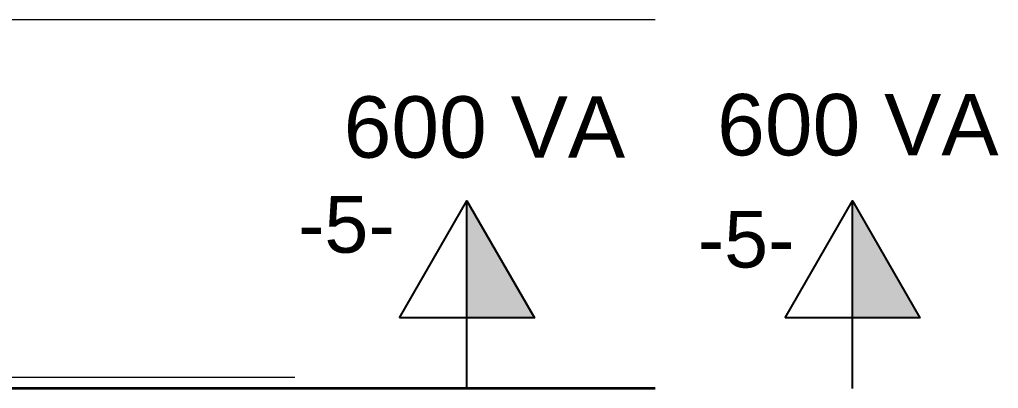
# Model space of a CAD drawing. Header units: metres. Extents: x -182 to 99, y 70 to 113.
# Drawn here: x -5.199 to -3.541, y 93.61 to 94.235 of the extents above; entities that cross this region are included whole.
import ezdxf

# ---------------------------------------------------------------- set-up
doc = ezdxf.new("R2010")
doc.units = ezdxf.units.M
doc.header["$LTSCALE"] = 0.01
doc.layers.add('A-FLOR-CASE', color=3, linetype='Continuous', lineweight=9)
doc.layers.add('A-WALL', color=2, linetype='Continuous', lineweight=9)
doc.layers.add('Elétrica', color=7, linetype='Continuous')
doc.styles.add('Arial', font='arial.ttf', dxfattribs={"height": 0.29506})

# ---------------------------------------------------------------- blocks, each defined once
blk = doc.blocks.new('M_Encimera con agujero para fregadero - Profundidad 600 mm-246100-Nivel 4')
at = {"layer": 'A-FLOR-CASE'}
for p, q in [((-1.2005, 0.625), (0.7795, 0.625)), ((-1.2005, 0.019), (0.1695, 0.019))]:
    blk.add_line(p, q, dxfattribs=at)

msp = doc.modelspace()

# ---------------------------------------------------------------- hatches: boundary and pattern name
at = {"layer": 'Elétrica'}
for points in [[(-4.441, 93.9279), (-4.441, 93.7302), (-4.3269, 93.7302)], [(-3.788, 93.9279), (-3.788, 93.7302), (-3.6739, 93.7302)]]:
    msp.add_hatch(color=256, dxfattribs=at).paths.add_polyline_path(points)

# ---------------------------------------------------------------- linework, layer by layer
at = {"layer": 'A-WALL', "color": 7, "lineweight": 35}
msp.add_line((-4.1224, 93.6103), (-6.7839, 93.6103), dxfattribs=at)
at = {"layer": 'Elétrica'}
for p, q in [((-4.441, 93.7302), (-4.441, 93.9279)), ((-3.788, 93.7302), (-3.788, 93.9279)), ((-4.441, 93.6103), (-4.441, 93.7302)), ((-3.788, 93.6103), (-3.788, 93.7302))]:
    msp.add_line(p, q, dxfattribs=at)
for points in [[(-4.5552, 93.7302), (-4.441, 93.9279), (-4.3269, 93.7302)], [(-3.9022, 93.7302), (-3.788, 93.9279), (-3.6739, 93.7302)]]:
    msp.add_lwpolyline(points, close=True, dxfattribs=at)

# ---------------------------------------------------------------- block references
at = {"layer": 'A-FLOR-CASE'}
msp.add_blockref('M_Encimera con agujero para fregadero - Profundidad 600 mm-246100-Nivel 4', (-4.9019, 93.6103), dxfattribs=at)

# ---------------------------------------------------------------- texts
at = {"layer": 'Elétrica', "lineweight": 20, "style": 'Arial'}
for p in [(-4.7271, 93.8403), (-4.0501, 93.8152)]:
    msp.add_text('-5-', height=0.09589, dxfattribs=at).set_placement(p)
at = {"layer": 'Elétrica', "lineweight": 20, "char_height": 0.104025, "width": 0.595396, "attachment_point": 8, "style": 'Arial'}
for insert in [(-4.4115, 93.9998), (-3.7791, 94.0037)]:
    msp.add_mtext('{\\H0.0275x;\\P\\P}600 VA', dxfattribs=dict(at, insert=insert))

doc.saveas('drawing.dxf')
